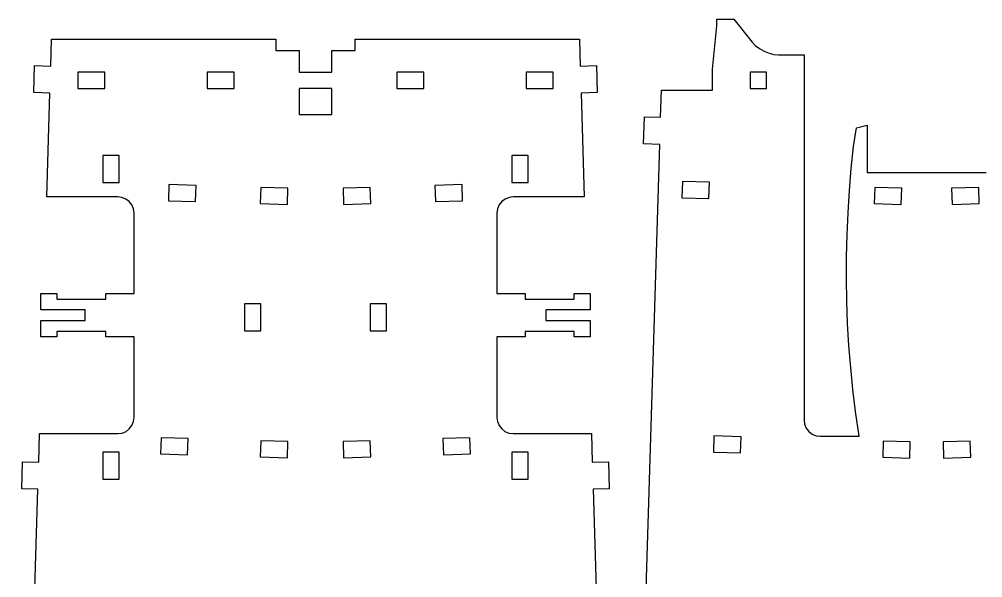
# Model space of a CAD drawing. Extents: x -3458 to 3458, y -2251 to 2251.
# Drawn here: x -3397 to -1689, y 0 to 991 of the extents above; entities that cross this region are included whole.
import ezdxf

# ---------------------------------------------------------------- set-up
doc = ezdxf.new("R2010")
doc.units = 0
doc.header["$MEASUREMENT"] = 0
doc.layers.get('0').update_dxf_attribs({"linetype": 'CONTINUOUS'})

msp = doc.modelspace()

# ---------------------------------------------------------------- linework, layer by layer
for p, q in [((-2159.8, 979.9), (-2159.8, 991.4)), ((-2159.8, 991.4), (-2129.9, 991.4)), ((-2129.9, 991.4), (-2097.4, 950.8)), ((-2167.5, 902.6), (-2159.8, 979.9)), ((-3340.7, 908.3), (-3339.3, 956.3)), ((-3339.3, 956.3), (-2941.9, 956.3)), ((-2941.9, 956.3), (-2941.9, 936)), ((-2801, 936), (-2801, 956.3)), ((-2801, 956.3), (-2403.6, 956.3)), ((-2403.6, 956.3), (-2402.2, 908.3)), ((-2097.4, 950.8), (-2091.7, 945)), ((-2091.7, 945), (-2084.5, 939.6)), ((-2084.5, 939.6), (-2076.2, 934.9)), ((-2941.9, 936), (-2900.2, 936)), ((-2900.2, 936), (-2900.2, 897.4)), ((-2842.6, 897.4), (-2842.6, 936)), ((-2842.6, 936), (-2801, 936)), ((-2076.2, 934.9), (-2067.4, 931.4)), ((-2067.4, 931.4), (-2058.6, 929.1)), ((-2058.6, 929.1), (-2050.6, 928.4)), ((-2050.6, 928.4), (-2005.4, 928.4)), ((-2005.4, 928.4), (-2005.4, 280.4)), ((-3371, 861.2), (-3369.5, 909.2)), ((-3369.5, 909.2), (-3340.7, 908.3)), ((-2402.2, 908.3), (-2373.4, 909.2)), ((-2373.4, 909.2), (-2371.9, 861.2)), ((-3244.9, 897.4), (-3292.9, 897.4)), ((-3292.9, 897.4), (-3292.9, 868.6)), ((-3244.9, 868.6), (-3244.9, 897.4)), ((-3015.5, 897.4), (-3063.5, 897.4)), ((-3063.5, 897.4), (-3063.5, 868.6)), ((-3015.5, 868.6), (-3015.5, 897.4)), ((-2900.2, 897.4), (-2842.6, 897.4)), ((-2679.4, 897.4), (-2727.5, 897.4)), ((-2727.5, 897.4), (-2727.5, 868.6)), ((-2679.4, 868.6), (-2679.4, 897.4)), ((-2498, 897.4), (-2498, 868.6)), ((-2450, 897.4), (-2498, 897.4)), ((-2450, 868.6), (-2450, 897.4)), ((-2167.5, 865.4), (-2167.5, 902.6)), ((-2072.1, 897.4), (-2100.9, 897.4)), ((-2100.9, 897.4), (-2100.9, 868.6)), ((-2072.1, 868.6), (-2072.1, 897.4)), ((-3342.2, 860.3), (-3371, 861.2)), ((-3347.8, 676.3), (-3342.2, 860.3)), ((-3292.9, 868.6), (-3244.9, 868.6)), ((-3063.5, 868.6), (-3015.5, 868.6)), ((-2842.6, 868.6), (-2900.2, 868.6)), ((-2900.2, 868.6), (-2900.2, 822.2)), ((-2842.6, 822.2), (-2842.6, 868.6)), ((-2727.5, 868.6), (-2679.4, 868.6)), ((-2498, 868.6), (-2450, 868.6)), ((-2371.9, 861.2), (-2400.7, 860.3)), ((-2400.7, 860.3), (-2395.1, 676.3)), ((-2259.6, 817.4), (-2258.2, 865.4)), ((-2258.2, 865.4), (-2167.5, 865.4)), ((-2100.9, 868.6), (-2072.1, 868.6)), ((-2900.2, 822.2), (-2842.6, 822.2)), ((-2289.9, 770.3), (-2288.4, 818.3)), ((-2288.4, 818.3), (-2259.6, 817.4)), ((-1912.1, 798.9), (-1893.5, 803.5)), ((-1893.5, 803.5), (-1893.5, 719.4)), ((-1917.4, 765.7), (-1912.1, 798.9)), ((-2261.1, 769.4), (-2289.9, 770.3)), ((-2287.9, -115.6), (-2261.1, 769.4)), ((-1921.5, 726.6), (-1917.4, 765.7)), ((-3248.4, 749.9), (-3248.4, 701.9)), ((-3219.6, 749.9), (-3248.4, 749.9)), ((-3219.6, 701.9), (-3219.6, 749.9)), ((-2494.5, 749.9), (-2523.3, 749.9)), ((-2523.3, 749.9), (-2523.3, 701.9)), ((-2494.5, 701.9), (-2494.5, 749.9)), ((-1924.8, 687.5), (-1921.5, 726.6)), ((-1893.5, 719.4), (-1682.2, 719.4)), ((-3248.4, 701.9), (-3219.6, 701.9)), ((-2523.3, 701.9), (-2494.5, 701.9)), ((-2220.9, 703.6), (-2221.8, 674.8)), ((-2172.9, 702.1), (-2220.9, 703.6)), ((-2173.9, 673.3), (-2172.9, 702.1)), ((-3131.2, 698.2), (-3132.1, 669.4)), ((-3083.2, 696.7), (-3131.2, 698.2)), ((-3084.1, 667.9), (-3083.2, 696.7)), ((-2968.4, 693.1), (-2969.3, 664.3)), ((-2920.4, 691.6), (-2968.4, 693.1)), ((-2921.3, 662.9), (-2920.4, 691.6)), ((-2774.5, 693.1), (-2822.5, 691.6)), ((-2822.5, 691.6), (-2821.6, 662.9)), ((-2773.6, 664.3), (-2774.5, 693.1)), ((-2611.7, 698.2), (-2659.7, 696.7)), ((-2659.7, 696.7), (-2658.8, 667.9)), ((-2610.8, 669.4), (-2611.7, 698.2)), ((-1927.4, 648.2), (-1924.8, 687.5)), ((-1879.9, 693), (-1880.8, 664.2)), ((-1832, 691.5), (-1879.9, 693)), ((-1832.9, 662.7), (-1832, 691.5)), ((-1695.7, 693), (-1743.7, 691.5)), ((-1743.7, 691.5), (-1742.8, 662.7)), ((-1694.9, 664.2), (-1695.7, 693)), ((-3222, 676.3), (-3347.8, 676.3)), ((-3214.6, 675.3), (-3222, 676.3)), ((-3207.6, 672.4), (-3214.6, 675.3)), ((-3201.6, 667.9), (-3207.6, 672.4)), ((-3197.1, 661.9), (-3201.6, 667.9)), ((-3132.1, 669.4), (-3084.1, 667.9)), ((-2658.8, 667.9), (-2610.8, 669.4)), ((-2541.2, 667.9), (-2545.8, 661.9)), ((-2535.3, 672.4), (-2541.2, 667.9)), ((-2528.3, 675.3), (-2535.3, 672.4)), ((-2520.9, 676.3), (-2528.3, 675.3)), ((-2395.1, 676.3), (-2520.9, 676.3)), ((-2221.8, 674.8), (-2173.9, 673.3)), ((-3194.2, 655), (-3197.1, 661.9)), ((-3193.2, 647.5), (-3194.2, 655)), ((-2969.3, 664.3), (-2921.3, 662.9)), ((-2821.6, 662.9), (-2773.6, 664.3)), ((-2548.7, 655), (-2549.7, 647.5)), ((-2545.8, 661.9), (-2548.7, 655)), ((-1880.8, 664.2), (-1832.9, 662.7)), ((-1742.8, 662.7), (-1694.9, 664.2)), ((-3193.1, 504.6), (-3193.2, 647.5)), ((-2549.7, 647.5), (-2549.8, 504.6)), ((-1929.1, 609), (-1927.4, 648.2)), ((-1930, 569.6), (-1929.1, 609)), ((-1930.1, 530.3), (-1930, 569.6)), ((-1929.5, 491), (-1930.1, 530.3)), ((-3358.6, 504.6), (-3329.8, 504.6)), ((-3358.6, 475.8), (-3358.6, 504.6)), ((-3329.8, 504.6), (-3329.8, 495)), ((-3243.4, 495), (-3243.4, 504.6)), ((-3243.4, 504.6), (-3193.1, 504.6)), ((-2549.8, 504.6), (-2499.5, 504.6)), ((-2499.5, 504.6), (-2499.5, 495)), ((-2413.1, 504.6), (-2384.3, 504.6)), ((-2413.1, 495), (-2413.1, 504.6)), ((-2384.3, 504.6), (-2384.3, 475.8)), ((-3329.8, 495), (-3243.4, 495)), ((-2997.2, 486.5), (-2997.2, 438.5)), ((-2968.4, 486.5), (-2997.2, 486.5)), ((-2968.4, 438.5), (-2968.4, 486.5)), ((-2745.7, 486.5), (-2774.5, 486.5)), ((-2774.5, 486.5), (-2774.5, 438.5)), ((-2745.7, 438.5), (-2745.7, 486.5)), ((-2499.5, 495), (-2413.1, 495)), ((-1928, 451.7), (-1929.5, 491)), ((-3279.8, 475.8), (-3358.6, 475.8)), ((-3279.8, 456.6), (-3279.8, 475.8)), ((-2384.3, 475.8), (-2463.1, 475.8)), ((-2463.1, 475.8), (-2463.1, 456.6)), ((-3358.6, 456.6), (-3279.8, 456.6)), ((-3358.6, 427.8), (-3358.6, 456.6)), ((-2463.1, 456.6), (-2384.3, 456.6)), ((-2384.3, 456.6), (-2384.3, 427.8)), ((-1925.7, 412.5), (-1928, 451.7)), ((-3329.8, 427.8), (-3358.6, 427.8)), ((-3329.8, 437.4), (-3329.8, 427.8)), ((-3243.4, 437.4), (-3329.8, 437.4)), ((-3243.4, 427.8), (-3243.4, 437.4)), ((-3193.1, 427.8), (-3243.4, 427.8)), ((-3193, 285), (-3193.1, 427.8)), ((-2997.2, 438.5), (-2968.4, 438.5)), ((-2774.5, 438.5), (-2745.7, 438.5)), ((-2549.8, 427.8), (-2549.9, 285)), ((-2499.5, 427.8), (-2549.8, 427.8)), ((-2499.5, 437.4), (-2499.5, 427.8)), ((-2413.1, 437.4), (-2499.5, 437.4)), ((-2413.1, 427.8), (-2413.1, 437.4)), ((-2384.3, 427.8), (-2413.1, 427.8)), ((-1922.6, 373.3), (-1925.7, 412.5)), ((-1918.8, 334.2), (-1922.6, 373.3)), ((-1914.1, 295.2), (-1918.8, 334.2)), ((-1907.4, 251.6), (-1914.1, 295.2)), ((-3196.9, 270.6), (-3194, 277.5)), ((-3194, 277.5), (-3193, 285)), ((-2549.9, 285), (-2548.9, 277.5)), ((-2548.9, 277.5), (-2546, 270.6)), ((-2005.4, 280.4), (-2004.4, 272.9)), ((-3221.8, 256.2), (-3214.4, 257.1)), ((-3214.4, 257.1), (-3207.4, 260)), ((-3207.4, 260), (-3201.5, 264.6)), ((-3201.5, 264.6), (-3196.9, 270.6)), ((-2546, 270.6), (-2541.4, 264.6)), ((-2541.4, 264.6), (-2535.5, 260)), ((-2535.5, 260), (-2528.5, 257.1)), ((-2528.5, 257.1), (-2521.1, 256.2)), ((-2004.4, 272.9), (-2001.6, 265.9)), ((-2001.6, 265.9), (-1997, 260)), ((-1997, 260), (-1991, 255.4)), ((-3362, 205.3), (-3360.5, 256.2)), ((-3360.5, 256.2), (-3221.8, 256.2)), ((-3145.2, 248.9), (-3146, 220.1)), ((-3097.2, 247.4), (-3145.2, 248.9)), ((-3098.1, 218.6), (-3097.2, 247.4)), ((-2968.4, 243.5), (-2969.3, 214.7)), ((-2920.4, 242.1), (-2968.4, 243.5)), ((-2921.3, 213.3), (-2920.4, 242.1)), ((-2774.5, 243.5), (-2822.5, 242.1)), ((-2822.5, 242.1), (-2821.6, 213.3)), ((-2773.6, 214.7), (-2774.5, 243.5)), ((-2597.7, 248.9), (-2645.7, 247.4)), ((-2645.7, 247.4), (-2644.8, 218.6)), ((-2596.9, 220.1), (-2597.7, 248.9)), ((-2521.1, 256.2), (-2382.4, 256.2)), ((-2382.4, 256.2), (-2380.9, 205.3)), ((-2165, 252), (-2165.9, 223.2)), ((-2117, 250.6), (-2165, 252)), ((-2117.9, 221.8), (-2117, 250.6)), ((-1991, 255.4), (-1984.1, 252.5)), ((-1984.1, 252.5), (-1976.6, 251.6)), ((-1976.6, 251.6), (-1907.4, 251.6)), ((-1865, 242.9), (-1865.9, 214.1)), ((-1817, 241.5), (-1865, 242.9)), ((-1817.9, 212.7), (-1817, 241.5)), ((-1710.7, 242.9), (-1758.7, 241.5)), ((-1758.7, 241.5), (-1757.8, 212.7)), ((-1709.8, 214.1), (-1710.7, 242.9)), ((-3219.6, 223.2), (-3248.4, 223.2)), ((-3248.4, 223.2), (-3248.4, 175.2)), ((-3219.6, 175.2), (-3219.6, 223.2)), ((-2494.5, 223.2), (-2523.3, 223.2)), ((-2523.3, 223.2), (-2523.3, 175.2)), ((-2494.5, 175.2), (-2494.5, 223.2)), ((-2165.9, 223.2), (-2117.9, 221.8)), ((-3392.3, 158.2), (-3390.8, 206.1)), ((-3390.8, 206.1), (-3362, 205.3)), ((-3146, 220.1), (-3098.1, 218.6)), ((-2969.3, 214.7), (-2921.3, 213.3)), ((-2821.6, 213.3), (-2773.6, 214.7)), ((-2644.8, 218.6), (-2596.9, 220.1)), ((-2380.9, 205.3), (-2352.1, 206.1)), ((-2352.1, 206.1), (-2350.6, 158.2)), ((-1865.9, 214.1), (-1817.9, 212.7)), ((-1757.8, 212.7), (-1709.8, 214.1)), ((-3248.4, 175.2), (-3219.6, 175.2)), ((-2523.3, 175.2), (-2494.5, 175.2)), ((-3396.6, -936.5), (-3363.5, 157.3)), ((-3363.5, 157.3), (-3392.3, 158.2)), ((-2350.6, 158.2), (-2379.4, 157.3)), ((-2379.4, 157.3), (-2346.3, -936.5))]:
    msp.add_line(p, q)

doc.saveas('drawing.dxf')
